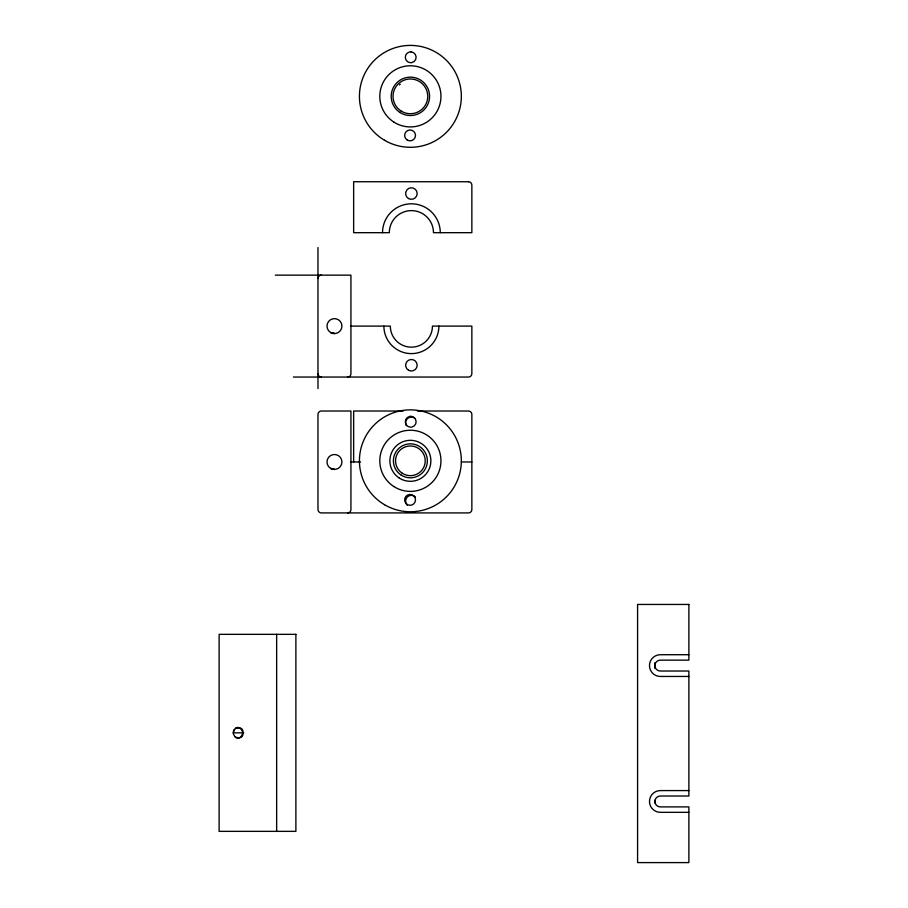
<?xml version="1.0" encoding="UTF-8"?>
<svg xmlns="http://www.w3.org/2000/svg" width="908" height="908" viewBox="0 0 908 908"><rect width="100%" height="100%" fill="white"/><g stroke="black" fill="none" stroke-linecap="round" stroke-linejoin="round"><path stroke-width="1.36" d="M399.452 84.955L400.246 84.24M236.75 727.944L235.376 728.568C250.937 723.835 238.384 748.85 233.038 732.847C238.395 716.843 250.937 741.859 235.376 737.126M275.317 275.147L350.931 275.147L350.931 373.653A3.394 3.394 0 0 1 349.932 376.06M350.931 326.097L390.326 326.097A21.054 21.054 0 0 0 411.392 347.162A21.054 21.054 0 0 0 432.446 326.097L471.854 326.097L471.854 373.653A3.394 3.394 0 0 1 468.46 377.047L293.409 377.047M403.254 411.018L353.643 411.018L353.643 461.968M417.43 411.018L468.46 411.018A3.394 3.394 0 0 1 471.854 414.411L471.854 509.524A3.394 3.394 0 0 1 468.46 512.918L321.375 512.918A3.394 3.394 0 0 1 317.982 509.524L317.982 414.411A3.394 3.394 0 0 1 321.375 411.018L350.931 411.018L350.931 509.524A3.394 3.394 0 0 1 349.932 511.93M350.931 461.968L360.544 461.968M461.412 461.968L471.854 461.968M688.877 654.713L660.354 654.713A10.873 10.873 0 0 0 649.481 665.587A10.873 10.873 0 0 0 660.354 676.46L688.877 676.46M243.809 732.847L233.606 732.847L233.606 730.032M688.877 790.584L660.354 790.584A10.873 10.873 0 0 0 649.481 801.458A10.873 10.873 0 0 0 660.354 812.331L688.877 812.331M654.918 662.602L654.918 668.424M654.918 800.186L654.918 803.024M317.982 247.555L317.982 388.556M276.645 634.34L276.645 831.353M382.518 232.686A28.874 28.874 0 0 1 411.392 203.812A28.874 28.874 0 0 1 440.266 232.686M321.375 377.047A3.394 3.394 0 0 1 317.982 373.653M349.228 376.593A3.394 3.394 0 0 1 347.537 377.047M317.982 278.54A3.394 3.394 0 0 1 321.375 275.147M438.904 326.097A27.512 27.512 0 0 1 411.392 353.609A27.512 27.512 0 0 1 383.88 326.097M406.387 425.716A5.777 5.777 0 0 1 415.478 418.747M407.306 505.2A5.777 5.777 0 0 1 407.306 497.028A5.777 5.777 0 0 1 415.478 497.028M349.228 512.464A3.394 3.394 0 0 1 347.537 512.918M410.938 51.858L409.531 51.983A5.437 5.437 0 0 0 410.461 62.72L411.88 62.595A5.437 5.437 0 0 0 410.938 51.858M410.938 416.329L409.531 416.454A5.437 5.437 0 0 0 410.461 427.191L411.88 427.066A5.437 5.437 0 0 0 410.938 416.329M468.46 181.736L353.643 181.736L353.643 232.686L389.316 232.686A22.076 22.076 0 0 1 411.392 210.611A22.076 22.076 0 0 1 433.468 232.686L471.854 232.686L471.854 185.13A3.394 3.394 0 0 0 468.46 181.736M688.877 604.444L637.586 604.444L637.586 862.6L688.877 862.6L688.877 806.894L660.354 806.894A5.437 5.437 0 0 1 654.918 801.458A5.437 5.437 0 0 1 660.354 796.021L688.877 796.021L688.877 671.023L660.354 671.023A5.437 5.437 0 0 1 654.918 665.587A5.437 5.437 0 0 1 660.354 660.15L688.877 660.15L688.877 604.444M295.883 634.34L219.123 634.34L219.123 831.353L295.883 831.353L295.883 634.34M334.45 333.576L330.716 332.566A7.468 7.468 0 0 1 330.716 319.627A7.468 7.468 0 0 1 341.93 326.097A7.468 7.468 0 0 1 330.716 332.566L334.45 333.576M334.45 469.447L330.716 468.437A7.468 7.468 0 0 1 330.716 455.498A7.468 7.468 0 0 1 341.93 461.968A7.468 7.468 0 0 1 330.716 468.437L334.45 469.447M408.509 198.546A5.777 5.777 0 0 0 417.169 193.54A5.777 5.777 0 0 0 408.509 188.546A5.777 5.777 0 0 0 408.509 198.546M408.509 370.248A5.777 5.777 0 0 0 417.169 365.243A5.777 5.777 0 0 0 408.509 360.249A5.777 5.777 0 0 0 408.509 370.248M399.974 112.467A19.193 19.193 0 0 0 429.552 97.304A19.193 19.193 0 0 0 401.631 79.268A19.193 19.193 0 0 0 399.974 112.467M400.973 110.935A17.354 17.354 0 0 0 427.725 97.213A17.354 17.354 0 0 0 402.46 80.903A17.354 17.354 0 0 0 400.973 110.935M384.549 140.263A50.95 50.95 0 0 0 461.332 96.77A50.95 50.95 0 0 0 385.264 52.017A50.95 50.95 0 0 0 384.549 140.263M407.306 140.093A5.437 5.437 0 0 0 415.501 135.451A5.437 5.437 0 0 0 407.386 130.684A5.437 5.437 0 0 0 407.306 140.093M393.8 122.035A30.566 30.566 0 0 0 440.913 97.871A30.566 30.566 0 0 0 396.433 69.144A30.566 30.566 0 0 0 393.8 122.035M393.8 486.506A30.566 30.566 0 0 0 440.913 462.342A30.566 30.566 0 0 0 396.433 433.615A30.566 30.566 0 0 0 393.8 486.506M399.27 478.039A20.487 20.487 0 0 0 430.846 461.843A20.487 20.487 0 0 0 401.03 442.582A20.487 20.487 0 0 0 399.27 478.039M384.549 504.734A50.95 50.95 0 0 0 461.332 461.241A50.95 50.95 0 0 0 385.264 416.488A50.95 50.95 0 0 0 384.549 504.734M407.306 504.564A5.437 5.437 0 0 0 415.501 499.922A5.437 5.437 0 0 0 407.386 495.155A5.437 5.437 0 0 0 407.306 504.564M401.166 475.088A16.98 16.98 0 0 0 427.35 461.661A16.98 16.98 0 0 0 402.63 445.714A16.98 16.98 0 0 0 401.166 475.088M402.335 473.284A14.834 14.834 0 0 0 425.205 461.559A14.834 14.834 0 0 0 403.617 447.621A14.834 14.834 0 0 0 402.335 473.284"/></g></svg>
